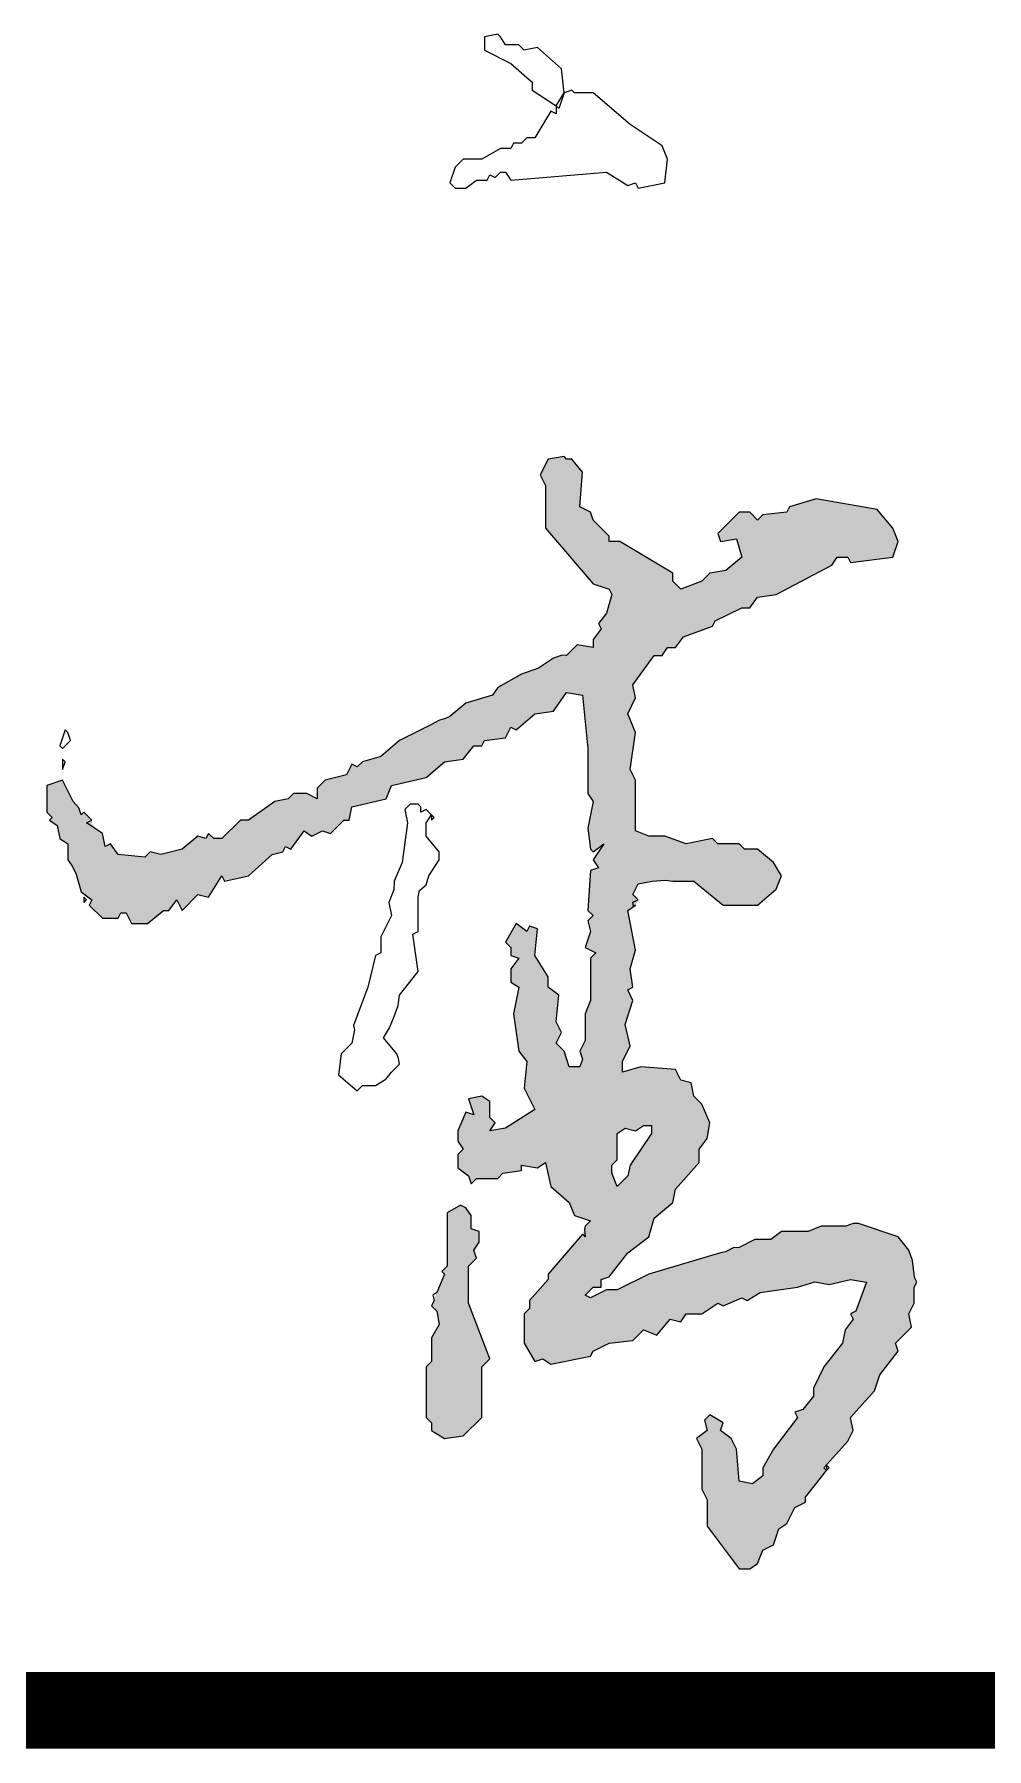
# Model space of a CAD drawing. Extents: x 1188826 to 1909461, y 608442 to 1651179.
# Drawn here: x 1715765 to 1716199, y 1018685 to 1019466 of the extents above; entities that cross this region are included whole.
import ezdxf

# ---------------------------------------------------------------- set-up
doc = ezdxf.new("R2010")
doc.units = 0
doc.header["$LTSCALE"] = 1000
doc.header["$MEASUREMENT"] = 0
doc.layers.add('WALL', color=9, linetype='Continuous', lineweight=40)
doc.layers.add('签名', color=7, linetype='Continuous', lineweight=18)
doc.layers.add('图框', color=140, linetype='Continuous')

# ---------------------------------------------------------------- blocks, each defined once
blk = doc.blocks.new('12414151231')
at = {"layer": '签名'}
h = blk.add_hatch(color=2, dxfattribs=at)
h.dxf.hatch_style = 1
h.paths.add_polyline_path([(-1203.3, 8084.59), (-1199.67, 8084.59), (-1196.04, 8089.43), (-1182.73, 8094.27), (-1181.53, 8096.68), (-1169.43, 8102.73), (-1165.8, 8102.73), (-1162.17, 8107.57), (-1153.7, 8108.78), (-1128.3, 8122.09), (-1125.88, 8125.71), (-1121.05, 8125.71), (-1119.84, 8123.3), (-1100.48, 8125.71), (-1098.06, 8132.97), (-1100.48, 8139.02), (-1107.74, 8147.49), (-1135.56, 8152.33), (-1147.66, 8148.7), (-1148.87, 8146.28), (-1159.75, 8145.07), (-1162.17, 8142.65), (-1165.8, 8146.28), (-1170.64, 8146.28), (-1180.32, 8136.6), (-1179.11, 8132.97), (-1171.85, 8134.18), (-1169.43, 8125.71), (-1176.69, 8119.67), (-1183.94, 8118.46), (-1187.57, 8114.83), (-1197.25, 8111.2), (-1200.88, 8114.83), (-1200.88, 8118.46), (-1225.07, 8132.97), (-1229.91, 8132.97), (-1229.91, 8135.39), (-1237.17, 8142.65), (-1238.38, 8146.28), (-1243.21, 8148.7), (-1242.01, 8164.42), (-1246.84, 8170.47), (-1249.26, 8170.47), (-1250.47, 8171.68), (-1257.73, 8170.47), (-1261.36, 8163.21), (-1258.94, 8158.37), (-1258.94, 8139.02), (-1237.17, 8113.62), (-1229.91, 8111.2), (-1228.7, 8108.78), (-1231.12, 8100.31), (-1234.75, 8095.47), (-1233.54, 8093.06), (-1237.17, 8088.22), (-1237.17, 8084.59), (-1244.42, 8085.8), (-1249.26, 8080.96), (-1251.24, 8081.11), (-1255.31, 8079.75), (-1258.94, 8077.33), (-1262.12, 8075.13), (-1269.83, 8072.49), (-1280.71, 8066.44), (-1283.13, 8062.82), (-1295.23, 8059.19), (-1302.49, 8053.14), (-1304.24, 8052.35), (-1307.52, 8051.4), (-1310.95, 8049.51), (-1325.47, 8042.25), (-1333.93, 8034.99), (-1342.4, 8032.58), (-1344.82, 8030.16), (-1347.24, 8031.37), (-1349.66, 8026.53), (-1359.34, 8024.11), (-1362.97, 8020.48), (-1362.97, 8015.64), (-1367.8, 8018.06), (-1373.85, 8018.06), (-1376.27, 8015.64), (-1382.32, 8014.43), (-1394.41, 8005.96), (-1398.04, 8005.96), (-1406.51, 7997.5), (-1410.14, 7997.5), (-1412.56, 7999.92), (-1413.77, 7997.5), (-1417.4, 7998.71), (-1424.65, 7992.66), (-1434.33, 7990.24), (-1439.17, 7991.45), (-1441.59, 7989.03), (-1453.69, 7990.24), (-1457.31, 7995.08), (-1459.73, 7993.87), (-1460.94, 7999.92), (-1465.33, 8003.78), (-1465.78, 8005.96), (-1469.41, 8009.59), (-1470.62, 8008.38), (-1471.65, 8011.49), (-1474.25, 8014.43), (-1479.09, 8024.11), (-1486.34, 8021.69), (-1486.34, 8009.59), (-1483.93, 8007.17), (-1485.13, 8005.96), (-1481.51, 8003.55), (-1480.3, 7997.5), (-1476.67, 7995.08), (-1476.67, 7987.82), (-1474.5, 7984.58), (-1473.04, 7981.77), (-1470.62, 7973.31), (-1465.78, 7969.68), (-1466.99, 7967.26), (-1460.94, 7961.21), (-1453.69, 7961.21), (-1452.48, 7963.63), (-1450.06, 7963.63), (-1447.64, 7958.79), (-1440.38, 7958.79), (-1433.12, 7964.84), (-1430.7, 7964.84), (-1427.07, 7969.68), (-1424.65, 7964.84), (-1417.4, 7972.1), (-1412.56, 7970.89), (-1406.51, 7980.56), (-1405.3, 7978.14), (-1394.41, 7980.56), (-1383.53, 7990.24), (-1378.69, 7991.45), (-1377.48, 7993.87), (-1375.06, 7992.66), (-1369.01, 8001.13), (-1365.38, 7998.71), (-1360.55, 8001.13), (-1356.92, 7999.92), (-1350.87, 8005.96), (-1348.45, 8005.96), (-1347.24, 8012.01), (-1331.52, 8015.64), (-1329.1, 8021.69), (-1313.37, 8025.32), (-1304.9, 8032.58), (-1296.44, 8033.79), (-1291.6, 8039.83), (-1287.97, 8039.83), (-1286.76, 8042.25), (-1277.08, 8043.46), (-1274.66, 8048.3), (-1272.25, 8047.09), (-1263.78, 8054.35), (-1255.31, 8055.56), (-1249.26, 8064.03), (-1242.01, 8062.82), (-1239.59, 8038.62), (-1239.59, 8018.06), (-1237.17, 8014.43), (-1239.59, 8002.34), (-1238.38, 7992.66), (-1237.17, 7991.45), (-1232.33, 7995.08), (-1237.17, 7987.82), (-1234.75, 7984.19), (-1238.38, 7982.98), (-1239.59, 7964.84), (-1237.17, 7962.42), (-1239.59, 7960), (-1238.38, 7955.16), (-1240.8, 7947.9), (-1235.96, 7945.48), (-1238.38, 7943.07), (-1238.38, 7923.71), (-1240.8, 7917.66), (-1240.8, 7905.57), (-1243.21, 7900.73), (-1242.01, 7897.1), (-1243.21, 7893.47), (-1248.05, 7893.47), (-1250.47, 7900.73), (-1254.1, 7904.36), (-1251.68, 7909.2), (-1254.1, 7914.03), (-1252.89, 7926.13), (-1257.73, 7929.76), (-1257.73, 7934.6), (-1263.78, 7944.27), (-1262.57, 7956.37), (-1266.2, 7957.58), (-1267.41, 7955.16), (-1272.25, 7958.79), (-1277.08, 7950.32), (-1274.66, 7947.9), (-1274.66, 7944.27), (-1271.04, 7943.07), (-1274.66, 7938.23), (-1274.66, 7932.18), (-1271.04, 7929.76), (-1273.45, 7917.66), (-1271.04, 7900.73), (-1267.41, 7895.89), (-1268.62, 7883.79), (-1263.78, 7874.12), (-1277.08, 7865.65), (-1284.34, 7864.44), (-1281.92, 7868.07), (-1284.34, 7870.49), (-1284.34, 7877.75), (-1287.97, 7880.17), (-1294.02, 7878.96), (-1291.6, 7871.7), (-1295.23, 7872.91), (-1298.86, 7864.44), (-1298.86, 7859.6), (-1296.44, 7855.97), (-1298.86, 7853.55), (-1298.86, 7847.51), (-1294.02, 7843.88), (-1292.81, 7840.25), (-1290.39, 7842.67), (-1280.71, 7842.67), (-1278.29, 7845.09), (-1269.83, 7846.3), (-1269.83, 7848.72), (-1262.57, 7847.51), (-1258.94, 7849.93), (-1256.52, 7839.04), (-1248.05, 7831.78), (-1245.63, 7825.73), (-1238.38, 7823.31), (-1240.8, 7820.9), (-1241.05, 7819.59), (-1242.13, 7817.12), (-1242.01, 7817.27), (-1240.8, 7816.06), (-1242.13, 7817.12), (-1257.73, 7799.12), (-1257.73, 7796.7), (-1266.2, 7787.03), (-1266.2, 7783.4), (-1268.62, 7780.98), (-1268.62, 7767.67), (-1263.78, 7759.21), (-1260.15, 7760.42), (-1256.52, 7758), (-1238.38, 7761.63), (-1237.17, 7764.04), (-1229.91, 7767.67), (-1219.02, 7768.88), (-1214.18, 7773.72), (-1208.14, 7771.3), (-1202.09, 7778.56), (-1197.25, 7777.35), (-1194.83, 7780.98), (-1187.57, 7780.98), (-1180.32, 7785.82), (-1177.9, 7784.61), (-1169.43, 7788.24), (-1167.01, 7787.03), (-1160.96, 7790.66), (-1145.24, 7792.9), (-1145.24, 7793.07), (-1145.09, 7792.92), (-1144.03, 7793.07), (-1136.04, 7795.61), (-1129.51, 7794.28), (-1119.84, 7796.7), (-1112.58, 7795.49), (-1117.42, 7782.19), (-1119.84, 7780.98), (-1118.63, 7778.56), (-1122.25, 7773.72), (-1123.46, 7767.67), (-1131.93, 7756.79), (-1136.77, 7747.11), (-1136.77, 7743.48), (-1141.61, 7737.43), (-1145.24, 7736.22), (-1144.03, 7733.8), (-1154.91, 7719.29), (-1159.75, 7710.82), (-1159.75, 7707.19), (-1164.59, 7703.56), (-1170.64, 7704.77), (-1171.85, 7719.29), (-1174.27, 7724.13), (-1179.11, 7727.76), (-1177.9, 7731.39), (-1183.94, 7735.01), (-1186.36, 7732.59), (-1185.15, 7727.76), (-1189.99, 7724.13), (-1187.57, 7719.29), (-1187.57, 7701.15), (-1185.15, 7696.31), (-1185.15, 7684.21), (-1170.64, 7664.86), (-1165.8, 7664.86), (-1162.17, 7667.28), (-1159.75, 7673.32), (-1154.91, 7675.74), (-1152.49, 7683), (-1148.87, 7685.42), (-1145.24, 7692.68), (-1140.4, 7695.1), (-1140.4, 7697.52), (-1130.72, 7709.61), (-1131.93, 7710.82), (-1121.05, 7722.92), (-1118.63, 7727.76), (-1119.84, 7733.8), (-1108.95, 7745.9), (-1106.53, 7753.16), (-1098.06, 7764.04), (-1099.27, 7767.67), (-1092.01, 7774.93), (-1093.22, 7780.98), (-1090.81, 7785.82), (-1090.81, 7793.07), (-1089.62, 7795.38), (-1090.44, 7797.25), (-1090.81, 7799.12), (-1091.58, 7805.29), (-1093.22, 7810.01), (-1098.06, 7816.06), (-1116.21, 7822.11), (-1118.63, 7822.11), (-1121.89, 7820.94), (-1123.46, 7820.9), (-1133.14, 7820.9), (-1139.19, 7818.48), (-1151.29, 7818.48), (-1156.12, 7814.85), (-1163.38, 7814.85), (-1170.64, 7811.22), (-1171.51, 7810.99), (-1173.06, 7811.22), (-1176.81, 7809.27), (-1179.11, 7808.8), (-1211.77, 7799.12), (-1226.28, 7791.87), (-1231.12, 7791.87), (-1238.38, 7788.24), (-1240.8, 7789.45), (-1237.17, 7793.07), (-1233.54, 7793.07), (-1233.54, 7796.7), (-1229.91, 7797.91), (-1221.44, 7808.8), (-1211.77, 7816.06), (-1209.35, 7824.52), (-1200.88, 7831.78), (-1199.67, 7837.83), (-1188.78, 7849.93), (-1188.78, 7855.97), (-1185.15, 7860.81), (-1183.94, 7868.07), (-1187.57, 7876.54), (-1191.2, 7880.17), (-1192.41, 7886.21), (-1197.25, 7887.42), (-1199.67, 7892.26), (-1215.39, 7893.47), (-1223.86, 7891.05), (-1223.86, 7895.89), (-1220.23, 7903.15), (-1222.65, 7912.83), (-1219.02, 7923.71), (-1221.44, 7928.55), (-1219.02, 7929.76), (-1220.23, 7938.23), (-1217.81, 7946.69), (-1221.44, 7964.84), (-1217.81, 7967.26), (-1216.6, 7969.68), (-1219.02, 7972.1), (-1216.6, 7976.93), (-1210.28, 7978.09), (-1204.41, 7978.56), (-1200.88, 7978.14), (-1191.2, 7978.14), (-1177.9, 7967.26), (-1162.17, 7967.26), (-1153.7, 7974.51), (-1151.29, 7980.56), (-1154.91, 7986.61), (-1162.17, 7992.66), (-1168.22, 7992.66), (-1170.64, 7995.08), (-1180.32, 7995.08), (-1182.73, 7997.5), (-1194.83, 7995.08), (-1204.51, 7998.71), (-1211.77, 7998.71), (-1217.81, 8001.13), (-1217.81, 8024.11), (-1220.23, 8028.95), (-1217.81, 8045.88), (-1221.44, 8054.35), (-1217.81, 8061.61), (-1219.02, 8067.65), (-1209.35, 8080.96), (-1205.72, 8080.96)])
h.paths.add_polyline_path([(-1210.56, 7866.86), (-1210.56, 7863.23), (-1220.23, 7848.72), (-1221.44, 7843.88), (-1226.28, 7839.04), (-1228.7, 7845.09), (-1228.7, 7848.72), (-1226.28, 7851.14), (-1226.28, 7863.23), (-1222.65, 7865.65), (-1217.81, 7864.44), (-1214.18, 7866.86)], flags=16)
h = blk.add_hatch(color=2, dxfattribs=at)
h.dxf.hatch_style = 1
h.paths.add_polyline_path([(-1310.95, 7759.21), (-1313.37, 7756.79), (-1313.37, 7733.8), (-1310.95, 7731.39), (-1310.95, 7727.76), (-1304.9, 7724.13), (-1296.44, 7725.34), (-1287.97, 7733.8), (-1287.97, 7756.79), (-1284.34, 7760.42), (-1294.02, 7785.82), (-1294.02, 7802.75), (-1290.39, 7806.38), (-1291.6, 7810.01), (-1289.18, 7813.64), (-1289.18, 7818.48), (-1292.81, 7819.69), (-1292.81, 7825.73), (-1295.23, 7829.36), (-1297.65, 7830.57), (-1303.69, 7826.94), (-1303.69, 7802.75), (-1306.11, 7800.33), (-1304.9, 7799.12), (-1309.87, 7787.54), (-1309.74, 7787.03), (-1310.95, 7784.61), (-1308.53, 7782.19), (-1307.32, 7776.14), (-1310.95, 7770.09)])
at = {"layer": '图框', "const_width": 35}
blk.add_lwpolyline([(-7000, 7600.33), (0, 7600.33)], dxfattribs=at)
at = {"layer": '签名', "color": 2, "elevation": 9704994.47}
for points in [[(-1279.5, 8362.8), (-1280.71, 8364.01), (-1286.76, 8362.8), (-1286.76, 8356.75), (-1274.66, 8350.7), (-1264.99, 8342.23), (-1264.99, 8338.6), (-1254.1, 8331.35), (-1250.47, 8337.39), (-1251.68, 8348.28), (-1262.57, 8357.96), (-1268.62, 8356.75), (-1271.04, 8359.17), (-1277.08, 8359.17), (-1279.5, 8362.8)], [(-1245.63, 8337.39), (-1246.84, 8338.6), (-1250.47, 8337.39), (-1252.89, 8330.14), (-1254.1, 8331.35), (-1254.1, 8327.72), (-1256.52, 8328.93), (-1263.78, 8316.83), (-1267.41, 8316.83), (-1269.83, 8314.41), (-1273.45, 8314.41), (-1274.66, 8311.99), (-1279.5, 8311.99), (-1287.97, 8307.15), (-1296.44, 8307.15), (-1300.07, 8303.53), (-1302.49, 8296.27), (-1300.07, 8293.85), (-1295.23, 8293.85), (-1290.39, 8297.48), (-1285.55, 8297.48), (-1284.34, 8299.9), (-1281.92, 8298.69), (-1279.5, 8301.11), (-1277.08, 8301.11), (-1274.66, 8297.48), (-1231.12, 8301.11), (-1221.44, 8295.06), (-1217.81, 8296.27), (-1216.6, 8293.85), (-1204.51, 8296.27), (-1203.3, 8307.15), (-1205.72, 8313.2), (-1220.23, 8322.88), (-1237.17, 8337.39), (-1245.63, 8337.39)], [(-1249.26, 8170.47), (-1250.47, 8171.68), (-1257.73, 8170.47), (-1261.36, 8163.21), (-1258.94, 8158.37), (-1258.94, 8139.02), (-1237.17, 8113.62), (-1229.91, 8111.2), (-1228.7, 8108.78), (-1231.12, 8100.31), (-1234.75, 8095.47), (-1233.54, 8093.06), (-1237.17, 8088.22), (-1237.17, 8084.59), (-1244.42, 8085.8), (-1249.26, 8080.96), (-1251.24, 8081.11), (-1255.31, 8079.75), (-1258.94, 8077.33), (-1262.12, 8075.13), (-1269.83, 8072.49), (-1280.71, 8066.44), (-1283.13, 8062.82), (-1295.23, 8059.19), (-1302.49, 8053.14), (-1304.24, 8052.35), (-1307.52, 8051.4), (-1310.95, 8049.51), (-1325.47, 8042.25), (-1333.93, 8034.99), (-1342.4, 8032.58), (-1344.82, 8030.16), (-1347.24, 8031.37), (-1349.66, 8026.53), (-1359.34, 8024.11), (-1362.97, 8020.48), (-1362.97, 8015.64), (-1367.8, 8018.06), (-1373.85, 8018.06), (-1376.27, 8015.64), (-1382.32, 8014.43), (-1394.41, 8005.96), (-1398.04, 8005.96), (-1406.51, 7997.5), (-1410.14, 7997.5), (-1412.56, 7999.92), (-1413.77, 7997.5), (-1417.4, 7998.71), (-1424.65, 7992.66), (-1434.33, 7990.24), (-1439.17, 7991.45), (-1441.59, 7989.03), (-1453.69, 7990.24), (-1457.31, 7995.08), (-1459.73, 7993.87), (-1460.94, 7999.92), (-1468.2, 8004.75), (-1465.78, 8005.96), (-1469.41, 8009.59), (-1470.62, 8008.38), (-1471.65, 8011.49), (-1474.25, 8014.43), (-1479.09, 8024.11), (-1486.34, 8021.69), (-1486.34, 8009.59), (-1483.93, 8007.17), (-1485.13, 8005.96), (-1481.51, 8003.55), (-1480.3, 7997.5), (-1476.67, 7995.08), (-1476.67, 7987.82), (-1474.73, 7985.03), (-1473.04, 7981.77), (-1470.62, 7973.31), (-1465.78, 7969.68), (-1466.99, 7967.26), (-1460.94, 7961.21), (-1453.69, 7961.21), (-1452.48, 7963.63), (-1450.06, 7963.63), (-1447.64, 7958.79), (-1440.38, 7958.79), (-1433.12, 7964.84), (-1430.7, 7964.84), (-1427.07, 7969.68), (-1424.65, 7964.84), (-1417.4, 7972.1), (-1412.56, 7970.89), (-1406.51, 7980.56), (-1405.3, 7978.14), (-1394.41, 7980.56), (-1383.53, 7990.24), (-1378.69, 7991.45), (-1377.48, 7993.87), (-1375.06, 7992.66), (-1369.01, 8001.13), (-1365.38, 7998.71), (-1360.55, 8001.13), (-1356.92, 7999.92), (-1350.87, 8005.96), (-1348.45, 8005.96), (-1347.24, 8012.01), (-1331.52, 8015.64), (-1329.1, 8021.69), (-1313.37, 8025.32), (-1304.9, 8032.58), (-1296.44, 8033.79), (-1291.6, 8039.83), (-1287.97, 8039.83), (-1286.76, 8042.25), (-1277.08, 8043.46), (-1274.66, 8048.3), (-1272.25, 8047.09), (-1263.78, 8054.35), (-1255.31, 8055.56), (-1249.26, 8064.03), (-1242.01, 8062.82), (-1239.59, 8038.62), (-1239.59, 8018.06), (-1237.17, 8014.43), (-1239.59, 8002.34), (-1238.38, 7992.66), (-1237.17, 7991.45), (-1232.33, 7995.08), (-1237.17, 7987.82), (-1234.75, 7984.19), (-1238.38, 7982.98), (-1239.59, 7964.84), (-1237.17, 7962.42), (-1239.59, 7960), (-1238.38, 7955.16), (-1240.8, 7947.9), (-1235.96, 7945.48), (-1238.38, 7943.07), (-1238.38, 7923.71), (-1240.8, 7917.66), (-1240.8, 7905.57), (-1243.21, 7900.73), (-1242.01, 7897.1), (-1243.21, 7893.47), (-1248.05, 7893.47), (-1250.47, 7900.73), (-1254.1, 7904.36), (-1251.68, 7909.2), (-1254.1, 7914.03), (-1252.89, 7926.13), (-1257.73, 7929.76), (-1257.73, 7934.6), (-1263.78, 7944.27), (-1262.57, 7956.37), (-1266.2, 7957.58), (-1267.41, 7955.16), (-1272.25, 7958.79), (-1277.08, 7950.32), (-1274.66, 7947.9), (-1274.66, 7944.27), (-1271.04, 7943.07), (-1274.66, 7938.23), (-1274.66, 7932.18), (-1271.04, 7929.76), (-1273.45, 7917.66), (-1271.04, 7900.73), (-1267.41, 7895.89), (-1268.62, 7883.79), (-1263.78, 7874.12), (-1277.08, 7865.65), (-1284.34, 7864.44), (-1281.92, 7868.07), (-1284.34, 7870.49), (-1284.34, 7877.75), (-1287.97, 7880.17), (-1294.02, 7878.96), (-1291.6, 7871.7), (-1295.23, 7872.91), (-1298.86, 7864.44), (-1298.86, 7859.6), (-1296.44, 7855.97), (-1298.86, 7853.55), (-1298.86, 7847.51), (-1294.02, 7843.88), (-1292.81, 7840.25), (-1290.39, 7842.67), (-1280.71, 7842.67), (-1278.29, 7845.09), (-1269.83, 7846.3), (-1269.83, 7848.72), (-1262.57, 7847.51), (-1258.94, 7849.93), (-1256.52, 7839.04), (-1248.05, 7831.78), (-1245.63, 7825.73), (-1238.38, 7823.31), (-1240.8, 7820.9), (-1241.05, 7819.59), (-1240.8, 7816.06), (-1242.01, 7817.27), (-1257.73, 7799.12), (-1257.73, 7796.7), (-1266.2, 7787.03), (-1266.2, 7783.4), (-1268.62, 7780.98), (-1268.62, 7767.67), (-1263.78, 7759.21), (-1260.15, 7760.42), (-1256.52, 7758), (-1238.38, 7761.63), (-1237.17, 7764.04), (-1229.91, 7767.67), (-1219.02, 7768.88), (-1214.18, 7773.72), (-1208.14, 7771.3), (-1202.09, 7778.56), (-1197.25, 7777.35), (-1194.83, 7780.98), (-1187.57, 7780.98), (-1180.32, 7785.82), (-1177.9, 7784.61), (-1169.43, 7788.24), (-1167.01, 7787.03), (-1160.96, 7790.66), (-1144.03, 7793.07), (-1136.04, 7795.61), (-1129.51, 7794.28), (-1119.84, 7796.7), (-1112.58, 7795.49), (-1117.42, 7782.19), (-1119.84, 7780.98), (-1118.63, 7778.56), (-1122.25, 7773.72), (-1123.46, 7767.67), (-1131.93, 7756.79), (-1136.77, 7747.11), (-1136.77, 7743.48), (-1141.61, 7737.43), (-1145.24, 7736.22), (-1144.03, 7733.8), (-1154.91, 7719.29), (-1159.75, 7710.82), (-1159.75, 7707.19), (-1164.59, 7703.56), (-1170.64, 7704.77), (-1171.85, 7719.29), (-1174.27, 7724.13), (-1179.11, 7727.76), (-1177.9, 7731.39), (-1183.94, 7735.01), (-1186.36, 7732.59), (-1185.15, 7727.76), (-1189.99, 7724.13), (-1187.57, 7719.29), (-1187.57, 7701.15), (-1185.15, 7696.31), (-1185.15, 7684.21), (-1170.64, 7664.86), (-1165.8, 7664.86), (-1162.17, 7667.28), (-1159.75, 7673.32), (-1154.91, 7675.74), (-1152.49, 7683), (-1148.87, 7685.42), (-1145.24, 7692.68), (-1140.4, 7695.1), (-1140.4, 7697.52), (-1130.72, 7709.61), (-1131.93, 7710.82), (-1121.05, 7722.92), (-1118.63, 7727.76), (-1119.84, 7733.8), (-1108.95, 7745.9), (-1106.53, 7753.16), (-1098.06, 7764.04), (-1099.27, 7767.67), (-1092.01, 7774.93), (-1093.22, 7780.98), (-1090.81, 7785.82), (-1090.81, 7793.07), (-1089.62, 7795.38), (-1090.44, 7797.25), (-1090.81, 7799.12), (-1091.58, 7805.29), (-1093.22, 7810.01), (-1098.06, 7816.06), (-1116.21, 7822.11), (-1118.63, 7822.11), (-1121.89, 7820.94), (-1123.46, 7820.9), (-1133.14, 7820.9), (-1139.19, 7818.48), (-1151.29, 7818.48), (-1156.12, 7814.85), (-1163.38, 7814.85), (-1170.64, 7811.22), (-1171.51, 7810.99), (-1173.06, 7811.22), (-1176.81, 7809.27), (-1179.11, 7808.8), (-1211.77, 7799.12), (-1226.28, 7791.87), (-1231.12, 7791.87), (-1238.38, 7788.24), (-1240.8, 7789.45), (-1237.17, 7793.07), (-1233.54, 7793.07), (-1233.54, 7796.7), (-1229.91, 7797.91), (-1221.44, 7808.8), (-1211.77, 7816.06), (-1209.35, 7824.52), (-1200.88, 7831.78), (-1199.67, 7837.83), (-1188.78, 7849.93), (-1188.78, 7855.97), (-1185.15, 7860.81), (-1183.94, 7868.07), (-1187.57, 7876.54), (-1191.2, 7880.17), (-1192.41, 7886.21), (-1197.25, 7887.42), (-1199.67, 7892.26), (-1215.39, 7893.47), (-1223.86, 7891.05), (-1223.86, 7895.89), (-1220.23, 7903.15), (-1222.65, 7912.83), (-1219.02, 7923.71), (-1221.44, 7928.55), (-1219.02, 7929.76), (-1220.23, 7938.23), (-1217.81, 7946.69), (-1221.44, 7964.84), (-1217.81, 7967.26), (-1218.81, 7966.59), (-1219.07, 7968.51), (-1219.07, 7968.51), (-1216.6, 7969.68), (-1219.02, 7972.1), (-1216.6, 7976.93), (-1210.28, 7978.09), (-1204.41, 7978.56), (-1200.88, 7978.14), (-1191.2, 7978.14), (-1177.9, 7967.26), (-1162.17, 7967.26), (-1153.7, 7974.51), (-1151.29, 7980.56), (-1154.91, 7986.61), (-1162.17, 7992.66), (-1168.22, 7992.66), (-1170.64, 7995.08), (-1180.32, 7995.08), (-1182.73, 7997.5), (-1194.83, 7995.08), (-1204.51, 7998.71), (-1211.77, 7998.71), (-1217.81, 8001.13), (-1217.81, 8024.11), (-1220.23, 8028.95), (-1217.81, 8045.88), (-1221.44, 8054.35), (-1217.81, 8061.61), (-1219.02, 8067.65), (-1209.35, 8080.96), (-1205.72, 8080.96), (-1203.3, 8084.59), (-1199.67, 8084.59), (-1196.04, 8089.43), (-1182.73, 8094.27), (-1181.53, 8096.68), (-1169.43, 8102.73), (-1165.8, 8102.73), (-1162.17, 8107.57), (-1153.7, 8108.78), (-1128.3, 8122.09), (-1125.88, 8125.71), (-1121.05, 8125.71), (-1119.84, 8123.3), (-1100.48, 8125.71), (-1098.06, 8132.97), (-1100.48, 8139.02), (-1107.74, 8147.49), (-1135.56, 8152.33), (-1147.66, 8148.7), (-1148.87, 8146.28), (-1159.75, 8145.07), (-1162.17, 8142.65), (-1165.8, 8146.28), (-1170.64, 8146.28), (-1180.32, 8136.6), (-1179.11, 8132.97), (-1171.85, 8134.18), (-1169.43, 8125.71), (-1176.69, 8119.67), (-1183.94, 8118.46), (-1187.57, 8114.83), (-1197.25, 8111.2), (-1200.88, 8114.83), (-1200.88, 8118.46), (-1225.07, 8132.97), (-1229.91, 8132.97), (-1229.91, 8135.39), (-1237.17, 8142.65), (-1238.38, 8146.28), (-1243.21, 8148.7), (-1242.01, 8164.42), (-1246.84, 8170.47), (-1249.26, 8170.47)], [(-1476.67, 8045.88), (-1477.88, 8047.09), (-1480.3, 8039.83), (-1479.09, 8038.62), (-1475.46, 8042.25), (-1476.67, 8045.88)], [(-1477.88, 8032.58), (-1479.09, 8033.79), (-1479.09, 8028.95), (-1477.88, 8032.58)], [(-1315.79, 8012.01), (-1317, 8013.22), (-1320.63, 8013.22), (-1323.05, 8010.8), (-1321.84, 8004.75), (-1324.26, 7986.61), (-1327.89, 7978.14), (-1328.07, 7974.18), (-1330.31, 7968.47), (-1329.1, 7962.42), (-1333.93, 7952.74), (-1333.93, 7945.48), (-1336.35, 7944.27), (-1339.98, 7929.76), (-1346.41, 7912.37), (-1346.41, 7912.37), (-1346.03, 7910.41), (-1347.24, 7904.36), (-1352.08, 7899.52), (-1353.29, 7889.84), (-1344.82, 7882.59), (-1342.4, 7885), (-1336.35, 7885), (-1331.64, 7887.93), (-1329.1, 7891.05), (-1325.47, 7894.68), (-1325.94, 7897.37), (-1326.68, 7899.52), (-1332.73, 7906.78), (-1329.99, 7911.27), (-1327.89, 7916.45), (-1326.09, 7921.47), (-1325.47, 7926.13), (-1317, 7937.02), (-1319.42, 7953.95), (-1317, 7955.16), (-1317, 7970.89), (-1316.3, 7973.92), (-1313.35, 7976.46), (-1312.16, 7980.56), (-1307.32, 7987.82), (-1307.32, 7991.45), (-1313.37, 7998.71), (-1313.37, 8004.75), (-1310.95, 8008.38), (-1313.37, 8010.8), (-1315.79, 8009.59), (-1315.79, 8012.01)], [(-1309.74, 8007.17), (-1310.95, 8008.38), (-1310.95, 8005.96), (-1309.74, 8007.17)], [(-1468.2, 7969.68), (-1469.41, 7970.89), (-1469.41, 7968.47), (-1468.2, 7969.68)], [(-1214.18, 7866.86), (-1210.56, 7866.86), (-1210.56, 7863.23), (-1220.23, 7848.72), (-1221.44, 7843.88), (-1226.28, 7839.04), (-1228.7, 7845.09), (-1228.7, 7848.72), (-1226.28, 7851.14), (-1226.28, 7863.23), (-1222.65, 7865.65), (-1217.81, 7864.44), (-1214.18, 7866.86)], [(-1295.23, 7829.36), (-1297.65, 7830.57), (-1303.69, 7826.94), (-1303.69, 7802.75), (-1306.11, 7800.33), (-1304.9, 7799.12), (-1308.53, 7790.66), (-1310.35, 7789.45), (-1309.74, 7787.03), (-1310.95, 7784.61), (-1308.53, 7782.19), (-1307.32, 7776.14), (-1310.95, 7770.09), (-1310.95, 7759.21), (-1313.37, 7756.79), (-1313.37, 7733.8), (-1310.95, 7731.39), (-1310.95, 7727.76), (-1304.9, 7724.13), (-1296.44, 7725.34), (-1287.97, 7733.8), (-1287.97, 7756.79), (-1284.34, 7760.42), (-1294.02, 7785.82), (-1294.02, 7802.75), (-1290.39, 7806.38), (-1291.6, 7810.01), (-1289.18, 7813.64), (-1289.18, 7818.48), (-1292.81, 7819.69), (-1292.81, 7825.73), (-1295.23, 7829.36)], [(-1129.51, 7710.82), (-1130.72, 7712.03), (-1130.72, 7709.61), (-1129.51, 7710.82)]]:
    blk.add_lwpolyline(points, dxfattribs=at)

msp = doc.modelspace()

# ---------------------------------------------------------------- block references
at = {"layer": 'WALL'}
msp.add_blockref('12414151231', (1717257.16, 1011101.95), dxfattribs=at)

doc.saveas('drawing.dxf')
